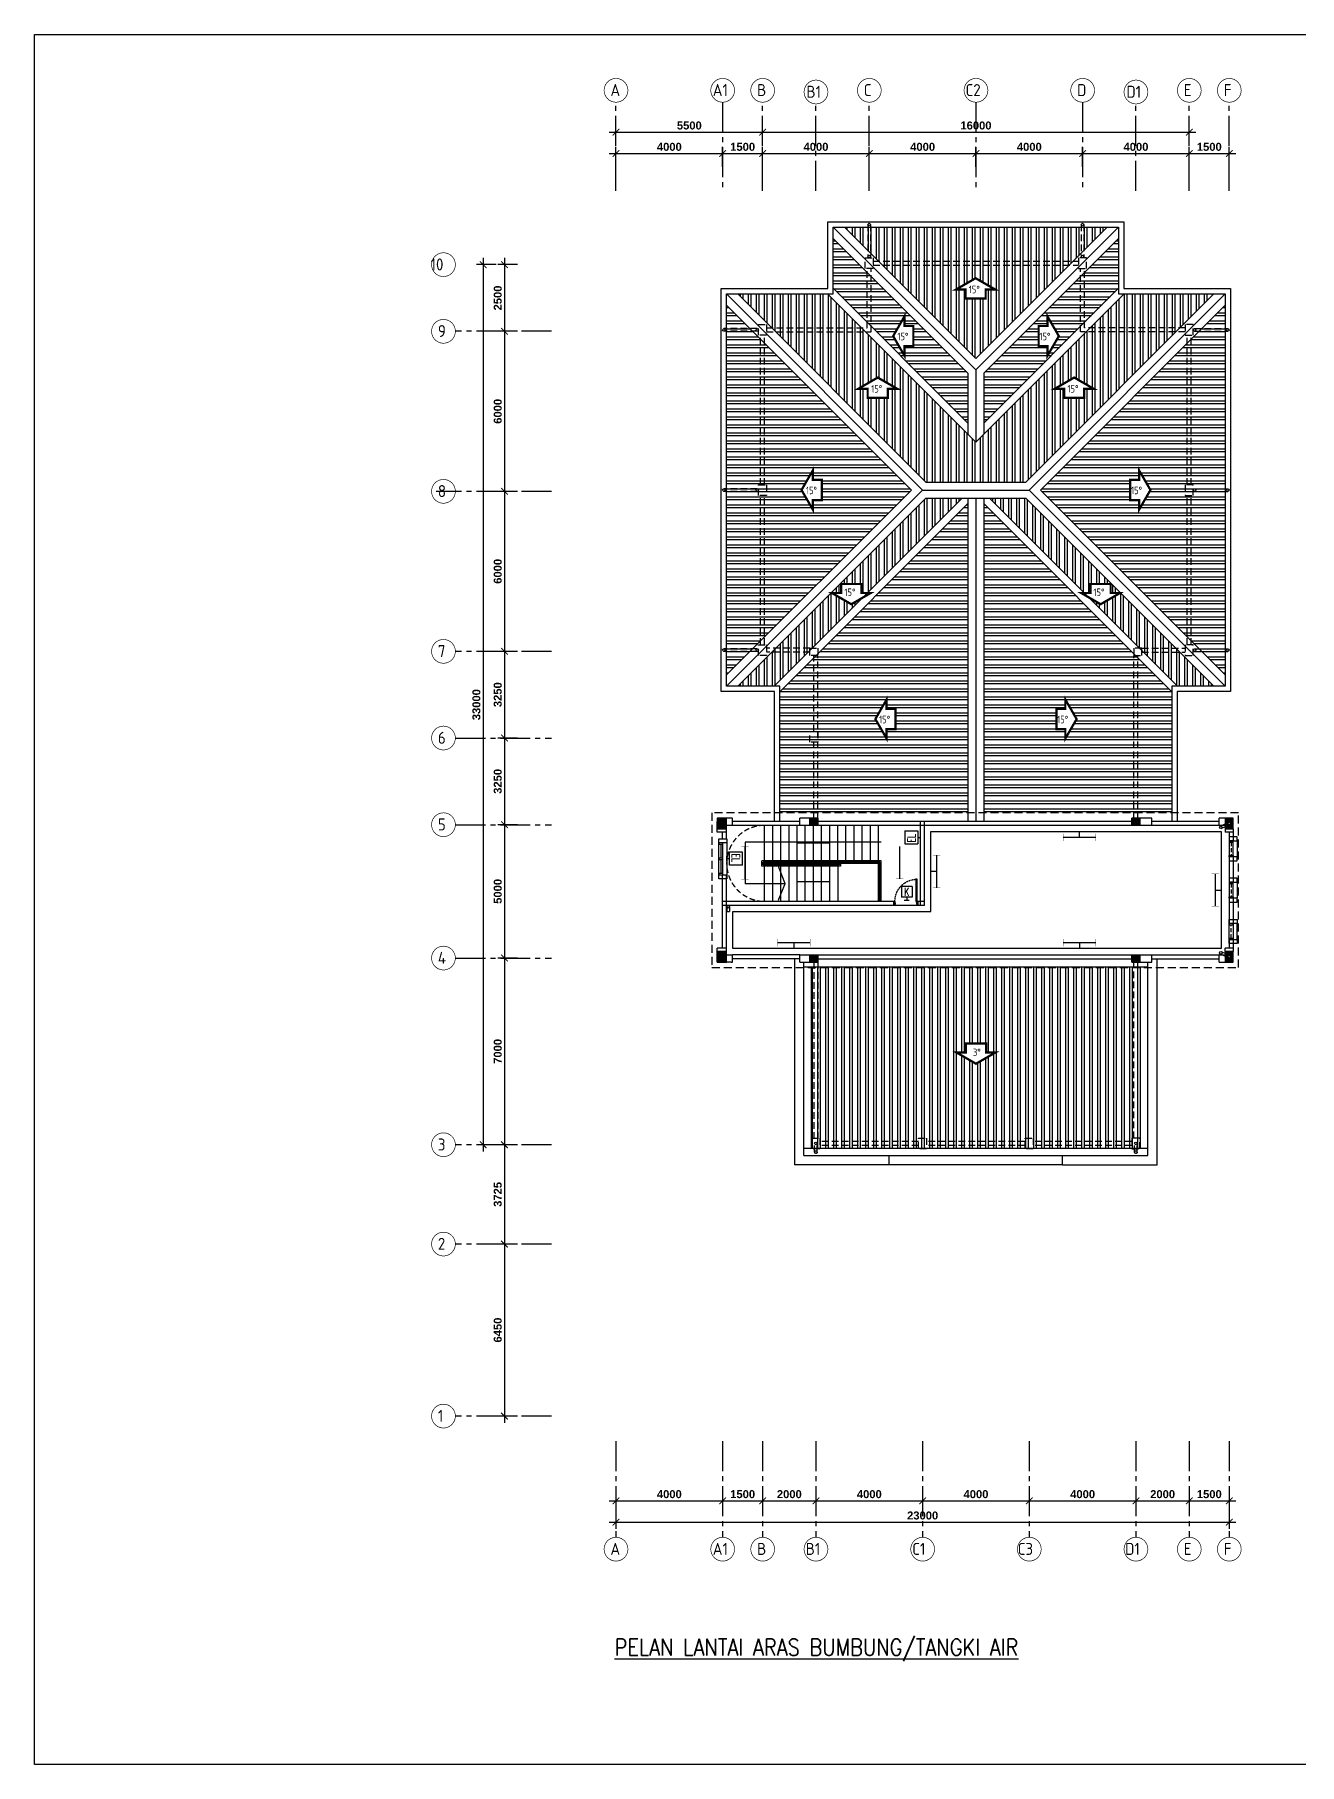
# Model space of a CAD drawing. Header units: inches. Extents: x 16928 to 514628, y -1471 to 241387.
# Drawn here: x 419761 to 467194, y 2364 to 67226 of the extents above; entities that cross this region are included whole.
import ezdxf

# ---------------------------------------------------------------- set-up
doc = ezdxf.new("R2010")
doc.units = ezdxf.units.IN
doc.header["$MEASUREMENT"] = 0
for name, pattern in [('CENTER2', [1.125, 0.75, -0.125, 0.125, -0.125]), ('DASHED', [0.75, 0.5, -0.25]), ('HIDDEN', [0.375, 0.25, -0.125])]:
    doc.linetypes.add(name, pattern=pattern)
for name, color, linetype in [('AC - TEXT', 223, 'Continuous'), ('DIM', 4, 'Continuous'), ('DOOR', 2, 'Continuous'), ('DOWNPIPE', 8, 'Continuous'), ('dxt_text', 4, 'Continuous'), ('ELECT', 6, 'Continuous'), ('FITTING', 8, 'Continuous'), ('GRID', 8, 'CENTER2'), ('GRID-TEXT', 8, 'Continuous'), ('LW', 2, 'Continuous'), ('ROOF', 2, 'Continuous'), ('stair', 8, 'Continuous'), ('t.block', 4, 'Continuous'), ('WALL', 1, 'Continuous'), ('WIN', 9, 'Continuous')]:
    doc.layers.add(name, color=color, linetype=linetype)
for name, color, linetype, lineweight in [('COLUMN', 8, 'Continuous', 30), ('HATCH', 8, 'Continuous', 25), ('t3', 8, 'Continuous', 25)]:
    doc.layers.add(name, color=color, linetype=linetype, lineweight=lineweight)
doc.styles.add('LAILA', font='romans.shx', dxfattribs={"width": 0.85})
doc.styles.add('ROMANS', font='ROMANS', dxfattribs={"width": 0.7})
doc.styles.add('STYLE1', font='ISOCP.SHX')
doc.styles.add('style2', font='sanssb__.ttf', dxfattribs={"height": 1200})
pattern_1 = [(0, (2774533.6, 941496.04), (1e-13, 300), []), (0, (2774633.6, 941396.04), (1e-13, 300), [])]
pattern_2 = [(90, (2774533.6, 941496.04), (-300, 6e-14), []), (90, (2774633.6, 941596.04), (-300, 6e-14), [])]

# ---------------------------------------------------------------- blocks, each defined once
blk = doc.blocks.new('_ARCHTICK')
at = {"color": 0, "linetype": 'ByBlock', "const_width": 0.15}
blk.add_lwpolyline([(-0.5, -0.5), (0.5, 0.5)], dxfattribs=at)
blk = doc.blocks.new('Dp900')
at = {"layer": 'DOOR', "color": 4}
for p, q in [((35, 150), (0, 150)), ((0, 0), (35, 0)), ((35, 150), (35, 100)), ((50, 100), (35, 100)), ((50, 50), (35, 50)), ((35, 50), (35, 0)), ((50, 100), (50, 50)), ((850, 100), (850, 50)), ((865, 100), (850, 100)), ((865, 50), (850, 50)), ((900, 150), (865, 150)), ((865, 150), (865, 100)), ((865, 50), (865, 0)), ((865, 0), (900, 0))]:
    blk.add_line(p, q, dxfattribs=at)
at = {"layer": 'DOOR', "color": 1}
for p, q in [((0, 150), (0, 0)), ((0, 150), (0, 0)), ((900, 150), (900, 0)), ((900, 150), (900, 0))]:
    blk.add_line(p, q, dxfattribs=at)
at = {"layer": 'DOOR'}
blk.add_lwpolyline([(35, 150), (35, 980), (85, 980), (85, 150)], close=True, dxfattribs=at)
at = {"layer": 'DOOR', "color": 9, "linetype": 'DASHED', "ltscale": 100}
blk.add_arc((35, 150), 830, 360, 86.54636, dxfattribs=at)
blk = doc.blocks.new('GF')
at = {"layer": 'WALL'}
for points in [[(-2478464, -901233), (-2478464, -901383), (-2478764, -901383), (-2478764, -901233)], [(-2478464, -902583), (-2478464, -902733), (-2478764, -902733), (-2478764, -902583)]]:
    blk.add_lwpolyline(points, close=True, dxfattribs=at)
at = {"layer": 'WIN'}
for p, q in [((-2478764, -902583), (-2478764, -901383)), ((-2478689, -901433), (-2478689, -901958)), ((-2478614, -902583), (-2478614, -901383)), ((-2478689, -902008), (-2478689, -902533))]:
    blk.add_line(p, q, dxfattribs=at)
at = {"layer": 'WIN', "color": 2}
blk.add_line((-2478464, -901383), (-2478464, -902583), dxfattribs=at)
at = {"layer": 'WIN'}
for points in [[(-2478764, -901383), (-2478764, -901433), (-2478614, -901433), (-2478614, -901383)], [(-2478764, -901958), (-2478764, -902008), (-2478614, -902008), (-2478614, -901958)], [(-2478764, -902533), (-2478764, -902583), (-2478614, -902583), (-2478614, -902533)]]:
    blk.add_lwpolyline(points, close=True, dxfattribs=at)
blk = doc.blocks.new('1 X 36 W WALL')
at = {"layer": 'FITTING', "color": 3}
for p, q in [((0, 0), (0, -220)), ((182, -220), (-182, -220))]:
    blk.add_line(p, q, dxfattribs=at)
for points, const_width in [([(-610, 0), (610, 0)], 54.6), ([(-610, -138), (-610, 138)], 10.9), ([(610, -138), (610, 138)], 10.9)]:
    blk.add_lwpolyline(points, dxfattribs=dict(at, const_width=const_width))
blk = doc.blocks.new('YBC 1X36')
at = {"layer": 'FITTING', "color": 3}
for points, const_width in [([(-610, 0), (610, 0)], 54.6), ([(-610, 138), (-610, -138)], 10.9), ([(610, 138), (610, -138)], 10.9)]:
    blk.add_lwpolyline(points, dxfattribs=dict(at, const_width=const_width))
blk = doc.blocks.new('1 X 8W EL')
at = {"layer": 'ELECT', "color": 6}
for p, q in [((-240, 240), (-240, -240)), ((240, 240), (-240, 240)), ((240, 240), (240, -240)), ((240, -240), (-240, -240))]:
    blk.add_line(p, q, dxfattribs=at)
at = {"layer": 'ELECT', "color": 6, "style": 'ROMANS', "width": 0.7}
blk.add_text('EL', height=300, dxfattribs=at).set_placement((-196, -156))
blk = doc.blocks.new('1 X8 W WALL EL')
at = {"layer": 'FITTING', "color": 6}
for p, q in [((-91, 0), (91, 0)), ((0, 110), (0, 0))]:
    blk.add_line(p, q, dxfattribs=at)
at = {"layer": 'dxt_text'}
blk.add_blockref('1 X 8W EL', (0, 350), dxfattribs=at)
blk = doc.blocks.new('1 X 8W KELUAR')
at = {"layer": 'ELECT', "color": 5}
for p, q in [((-160, 161), (-160, -240)), ((240, 161), (-160, 161)), ((240, 160), (240, -240)), ((240, -240), (-160, -240))]:
    blk.add_line(p, q, dxfattribs=at)
at = {"layer": 'ELECT', "color": 5, "style": 'ROMANS', "width": 0.7}
blk.add_text('K', height=300, dxfattribs=at).set_placement((-50, -185))

msp = doc.modelspace()

# ---------------------------------------------------------------- hatches: boundary and pattern name
at = {"layer": 'COLUMN'}
for points in [[(445715, 37450), (445715, 37850), (445365, 37850), (445365, 37450)], [(448840, 37850), (449140, 37850), (449140, 37575), (448840, 37575)], [(460915, 37850), (461215, 37850), (461215, 37575), (460915, 37575)], [(445715, 32450), (445715, 32850), (445365, 32850), (445365, 32450)], [(448840, 32725), (449140, 32725), (449140, 32450), (448840, 32450)], [(460915, 32725), (461215, 32725), (461215, 32450), (460915, 32450)]]:
    msp.add_hatch(color=256, dxfattribs=at).paths.add_polyline_path(points)
h = msp.add_hatch(color=256, dxfattribs=at)
h.paths.add_polyline_path([(464715, 37850), (464565, 37850), (464565, 37700, -0.414219), (464615, 37650, -0.414219), (464565, 37600), (464565, 37450), (464715, 37450)])
h.paths.add_polyline_path([(464565, 37850), (464415, 37850), (464415, 37650), (464515, 37650, -0.414208), (464565, 37700)])
h.paths.add_polyline_path([(464565, 37600, -0.414208), (464515, 37650), (464415, 37650), (464415, 37450), (464565, 37450)])
h = msp.add_hatch(color=256, dxfattribs=at)
h.paths.add_polyline_path([(464715, 32850), (464565, 32850), (464565, 32700, -0.414219), (464615, 32650, -0.414219), (464565, 32600), (464565, 32450), (464715, 32450)])
h.paths.add_polyline_path([(464565, 32850), (464415, 32850), (464415, 32650), (464515, 32650, -0.414208), (464565, 32700)])
h.paths.add_polyline_path([(464565, 32600, -0.414208), (464515, 32650), (464415, 32650), (464415, 32450), (464565, 32450)])
at = {"layer": 'ROOF'}
h = msp.add_hatch(dxfattribs=at)
h.set_pattern_fill('ANSI32', color=256, scale=800, angle=45, style=0)
h.set_pattern_definition(pattern_2)
h.paths.add_polyline_path([(450140, 60000), (459991, 60000), (455065, 55075)])
h.paths.add_polyline_path([(454673, 57670), (454320, 57670), (455051, 58092), (455782, 57670), (455429, 57670), (455429, 57334), (454673, 57334)], flags=16)
h = msp.add_hatch(dxfattribs=at)
h.set_pattern_fill('ANSI32', color=256, scale=800, angle=315, style=0)
h.set_pattern_definition([(180, (-1864403.1, 941496.04), (-1e-13, 300), []), (180, (-1864503.1, 941396.04), (-1e-13, 300), [])])
h.paths.add_polyline_path([(454765, 54526), (449715, 59576), (449715, 57712), (454765, 52662)])
h.paths.add_polyline_path([(452380, 56300), (452380, 56653), (451959, 55922), (452380, 55192), (452380, 55545), (452716, 55545), (452716, 56300)], flags=16)
h = msp.add_hatch(dxfattribs=at)
h.set_pattern_fill('ANSI32', color=256, scale=800, angle=315, style=0)
h.set_pattern_definition(pattern_1)
h.paths.add_polyline_path([(455365, 54526), (460415, 59576), (460415, 57712), (455365, 52662)])
h.paths.add_polyline_path([(457750, 56300), (457750, 56653), (458172, 55922), (457750, 55192), (457750, 55545), (457415, 55545), (457415, 56300)], flags=16)
h = msp.add_hatch(dxfattribs=at)
h.set_pattern_fill('ANSI32', color=256, scale=800, angle=45, style=0)
h.set_pattern_definition(pattern_2)
h.paths.add_polyline_path([(449503, 57500), (455065, 51938), (460627, 57500), (463991, 57500), (456941, 50450), (453190, 50450), (446140, 57500)])
h.paths.add_polyline_path([(458372, 53945), (458019, 53945), (458749, 54367), (459480, 53945), (459127, 53945), (459127, 53609), (458372, 53609)], flags=16)
h.paths.add_polyline_path([(451759, 53945), (452112, 53945), (451381, 54367), (450651, 53945), (451004, 53945), (451004, 53609), (451759, 53609)], flags=16)
h = msp.add_hatch(dxfattribs=at)
h.set_pattern_fill('ANSI32', color=256, scale=800, angle=315, style=0)
h.set_pattern_definition(pattern_1)
h.paths.add_polyline_path([(452641, 50150), (445715, 57076), (445715, 43225)])
h.paths.add_polyline_path([(448944, 50528), (448944, 50881), (448523, 50150), (448944, 49420), (448944, 49773), (449280, 49773), (449280, 50528)], flags=16)
h = msp.add_hatch(dxfattribs=at)
h.set_pattern_fill('ANSI32', color=256, scale=800, angle=315, style=0)
h.set_pattern_definition(pattern_1)
h.paths.add_polyline_path([(457490, 50150), (464415, 57076), (464415, 43225)])
h.paths.add_polyline_path([(461186, 50528), (461186, 50881), (461608, 50150), (461186, 49420), (461186, 49773), (460850, 49773), (460850, 50528)], flags=16)
h = msp.add_hatch(dxfattribs=at)
h.set_pattern_fill('ANSI32', color=256, scale=800, angle=45, style=0)
h.set_pattern_definition(pattern_2)
h.paths.add_polyline_path([(447503, 42800), (454553, 49850), (453190, 49850), (446140, 42800)])
h.paths.add_polyline_path([(450013, 46289), (449660, 46289), (450391, 45867), (451121, 46289), (450769, 46289), (450769, 46624), (450013, 46624)], flags=16)
h = msp.add_hatch(dxfattribs=at)
h.set_pattern_fill('ANSI32', color=256, scale=800, angle=315, style=0)
h.set_pattern_definition(pattern_1)
h.paths.add_polyline_path([(451713, 41939), (451713, 42292), (451292, 41561), (451713, 40831), (451713, 41183), (452049, 41183), (452049, 41939)], flags=16)
h.paths.add_polyline_path([(447715, 38050), (454765, 38050), (454765, 49638), (447715, 42588)])
h = msp.add_hatch(dxfattribs=at)
h.set_pattern_fill('ANSI32', color=256, scale=800, angle=315, style=0)
h.set_pattern_definition([(180, (-1864403.1, 941496.04), (-1e-13, 300), []), (180, (-1864503.1, 941396.04), (-1e-13, 300), [])])
h.paths.add_polyline_path([(458417, 41939), (458417, 42292), (458839, 41561), (458417, 40831), (458417, 41183), (458081, 41183), (458081, 41939)], flags=16)
h.paths.add_polyline_path([(455365, 38050), (462415, 38050), (462415, 42588), (455365, 49638)])
h = msp.add_hatch(dxfattribs=at)
h.set_pattern_fill('ANSI32', color=256, scale=800, angle=45, style=0)
h.set_pattern_definition([(90, (-1864403.1, 941496.04), (300, 6e-14), []), (90, (-1864503.1, 941596.04), (300, 6e-14), [])])
h.paths.add_polyline_path([(462627, 42800), (455577, 49850), (456941, 49850), (463991, 42800)])
h.paths.add_polyline_path([(460117, 46289), (460470, 46289), (459740, 45867), (459009, 46289), (459362, 46289), (459362, 46624), (460117, 46624)], flags=16)
h = msp.add_hatch(dxfattribs=at)
h.set_pattern_fill('ANSI32', color=256, scale=800, angle=45, style=0)
h.set_pattern_definition([(90, (2716838.03, 1046579.86), (-300, 6e-14), []), (90, (2716938.03, 1046679.86), (-300, 6e-14), [])])
h.paths.add_polyline_path([(448900, 32275), (461230, 32275), (461230, 25475), (448900, 25475)])
h.paths.add_polyline_path([(454688, 29058), (454335, 29058), (455065, 28636), (455796, 29058), (455443, 29058), (455443, 29394), (454688, 29394)], flags=16)

# ---------------------------------------------------------------- linework, layer by layer
at = {"layer": 'COLUMN', "linetype": 'HIDDEN', "ltscale": 1000}
for points in [[(450915, 58850), (451215, 58850), (451215, 58450), (450915, 58450)], [(459215, 58850), (458915, 58850), (458915, 58450), (459215, 58450)], [(446915, 56350), (447215, 56350), (447215, 55950), (446915, 55950)], [(463215, 56350), (462915, 56350), (462915, 55950), (463215, 55950)], [(446915, 50350), (447215, 50350), (447215, 49950), (446915, 49950)], [(463215, 50350), (462915, 50350), (462915, 49950), (463215, 49950)], [(446915, 44350), (447215, 44350), (447215, 43950), (446915, 43950)], [(448840, 44225), (449140, 44225), (449140, 43950), (448840, 43950)], [(461290, 44225), (460990, 44225), (460990, 43950), (461290, 43950)], [(463215, 44350), (462915, 44350), (462915, 43950), (463215, 43950)], [(448840, 41100), (449140, 41100), (449140, 40700), (448840, 40700)], [(448915, 25850), (449215, 25850), (449215, 25450), (448915, 25450)], [(452915, 25850), (453215, 25850), (453215, 25450), (452915, 25450)], [(456915, 25850), (457215, 25850), (457215, 25450), (456915, 25450)], [(461215, 25850), (460915, 25850), (460915, 25450), (461215, 25450)]]:
    msp.add_lwpolyline(points, close=True, dxfattribs=at)
at = {"layer": 'COLUMN'}
for points in [[(445715, 37450), (445715, 37850), (445365, 37850), (445365, 37450)], [(448840, 37850), (449140, 37850), (449140, 37575), (448840, 37575)], [(460915, 37850), (461215, 37850), (461215, 37575), (460915, 37575)], [(464715, 37850), (464415, 37850), (464415, 37450), (464715, 37450)], [(445715, 32450), (445715, 32850), (445365, 32850), (445365, 32450)], [(448840, 32725), (449140, 32725), (449140, 32450), (448840, 32450)], [(460915, 32725), (461215, 32725), (461215, 32450), (460915, 32450)], [(460915, 32725), (461215, 32725), (461215, 32450), (460915, 32450)], [(464715, 32850), (464415, 32850), (464415, 32450), (464715, 32450)]]:
    msp.add_lwpolyline(points, close=True, dxfattribs=at)
at = {"layer": 'DIM'}
for p, q in [((441315, 63566), (447315, 63566)), ((441565, 63071), (441565, 63816)), ((446815, 63566), (463315, 63566)), ((447065, 63071), (447065, 63816)), ((447065, 63071), (447065, 63816)), ((463065, 63071), (463065, 63816)), ((441565, 62271), (441565, 63016)), ((445565, 62271), (445565, 63016)), ((445565, 62271), (445565, 63016)), ((447065, 62271), (447065, 63016)), ((447065, 62271), (447065, 63016)), ((451065, 62271), (451065, 63016)), ((451065, 62271), (451065, 63016)), ((455065, 62271), (455065, 63016)), ((455065, 62271), (455065, 63016)), ((459065, 62271), (459065, 63016)), ((459065, 62271), (459065, 63016)), ((463065, 62271), (463065, 63016)), ((463065, 62271), (463065, 63016)), ((464565, 62271), (464565, 63016)), ((441315, 62766), (445815, 62766)), ((445315, 62766), (447315, 62766)), ((446815, 62766), (451315, 62766)), ((450815, 62766), (455315, 62766)), ((454815, 62766), (459315, 62766)), ((458815, 62766), (463315, 62766)), ((462815, 62766), (464815, 62766)), ((437075, 58600), (436331, 58600)), ((436581, 58850), (436581, 25350)), ((437875, 58600), (437131, 58600)), ((437381, 58850), (437381, 55850)), ((437875, 56100), (437131, 56100)), ((437875, 56100), (437131, 56100)), ((437381, 56350), (437381, 49850)), ((437875, 50100), (437131, 50100)), ((437875, 50100), (437131, 50100)), ((437381, 50350), (437381, 43850)), ((437381, 44350), (437381, 40600)), ((437875, 44100), (437131, 44100)), ((437875, 44100), (437131, 44100)), ((437381, 41100), (437381, 37350)), ((437875, 40850), (437131, 40850)), ((437875, 40850), (437131, 40850)), ((437381, 37850), (437381, 32350)), ((437875, 37600), (437131, 37600)), ((437875, 37600), (437131, 37600)), ((437875, 32600), (437131, 32600)), ((437875, 32600), (437131, 32600)), ((437381, 32850), (437381, 25350)), ((437075, 25600), (436331, 25600)), ((437875, 25600), (437131, 25600)), ((437875, 25600), (437131, 25600)), ((437381, 25850), (437381, 21625)), ((437381, 22125), (437381, 15175)), ((437875, 21875), (437131, 21875)), ((437875, 21875), (437131, 21875)), ((437875, 15425), (437131, 15425)), ((441565, 12740), (441565, 11995)), ((445565, 12740), (445565, 11995)), ((445565, 12740), (445565, 11995)), ((447065, 12740), (447065, 11995)), ((447065, 12740), (447065, 11995)), ((449065, 12740), (449065, 11995)), ((449065, 12740), (449065, 11995)), ((453065, 12740), (453065, 11995)), ((453065, 12740), (453065, 11995)), ((457065, 12740), (457065, 11995)), ((457065, 12740), (457065, 11995)), ((461065, 12740), (461065, 11995)), ((461065, 12740), (461065, 11995)), ((463065, 12740), (463065, 11995)), ((463065, 12740), (463065, 11995)), ((464565, 12740), (464565, 11995)), ((441315, 12245), (445815, 12245)), ((441565, 11940), (441565, 11195)), ((445315, 12245), (447315, 12245)), ((446815, 12245), (449315, 12245)), ((448815, 12245), (453315, 12245)), ((452815, 12245), (457315, 12245)), ((456815, 12245), (461315, 12245)), ((460815, 12245), (463315, 12245)), ((462815, 12245), (464815, 12245)), ((464565, 11940), (464565, 11195)), ((441315, 11445), (464815, 11445))]:
    msp.add_line(p, q, dxfattribs=at)
at = {"layer": 'DOWNPIPE', "linetype": 'HIDDEN', "ltscale": 1000}
for p, q in [((451015, 60100), (451015, 58900)), ((451115, 60100), (451115, 58900)), ((459015, 60100), (459015, 58900)), ((459115, 60100), (459115, 58900)), ((446865, 56200), (445615, 56200)), ((446865, 56100), (445615, 56100)), ((463265, 56200), (464515, 56200)), ((463265, 56100), (464515, 56100)), ((446865, 50200), (445615, 50200)), ((446865, 50100), (445615, 50100)), ((463265, 50200), (464515, 50200)), ((463265, 50100), (464515, 50100)), ((446865, 44200), (445615, 44200)), ((463265, 44200), (464515, 44200)), ((446865, 44100), (445615, 44100)), ((463265, 44100), (464515, 44100)), ((449015, 25323), (449015, 25650)), ((449115, 25323), (449115, 25650)), ((461015, 25323), (461015, 25650)), ((461115, 25323), (461115, 25650))]:
    msp.add_line(p, q, dxfattribs=at)
at = {"layer": 'DOWNPIPE'}
for p, q in [((464223, 37548), (464544, 37696)), ((464265, 37457), (464586, 37605)), ((445722, 34525), (445722, 34347)), ((445822, 34525), (445822, 34347)), ((445722, 34347), (445822, 34347)), ((464223, 32752), (464544, 32605)), ((464265, 32843), (464586, 32696))]:
    msp.add_line(p, q, dxfattribs=at)
msp.add_lwpolyline([(447515, 37725), (447515, 42600), (445515, 42600), (445515, 57700), (449515, 57700), (449515, 60200), (460615, 60200), (460615, 57700), (464615, 57700), (464615, 42600), (462615, 42600), (462615, 37725)], dxfattribs=at)
for centre in [(451065, 60100), (459065, 60100), (451065, 58900), (459065, 58900), (445615, 56150), (446865, 56150), (463265, 56150), (464515, 56150), (445615, 50150), (446865, 50150), (463265, 50150), (464515, 50150), (445615, 44150), (446865, 44150), (463265, 44150), (464515, 44150), (464565, 37650), (464565, 37650), (464244, 37503), (445772, 34525), (464244, 32798), (464565, 32650), (464565, 32650), (449065, 25650), (461065, 25650)]:
    msp.add_circle(centre, 50, dxfattribs=at)
at = {"layer": 'DOWNPIPE', "linetype": 'HIDDEN', "ltscale": 1000}
for centre in [(449065, 25323), (461065, 25323)]:
    msp.add_circle(centre, 50, dxfattribs=at)
at = {"layer": 'FITTING', "color": 5}
for p, q in [((452375, 34770), (452557, 34770)), ((452466, 34880), (452466, 34770))]:
    msp.add_line(p, q, dxfattribs=at)
at = {"layer": 'GRID', "ltscale": 1500}
for p, q in [((441565, 61370), (441565, 64691)), ((445565, 64691), (445565, 61370)), ((447065, 61370), (447065, 64691)), ((449065, 61370), (449065, 64628)), ((451065, 61370), (451065, 64691)), ((455065, 64691), (455065, 61370)), ((459065, 64691), (459065, 61370)), ((461065, 61370), (461065, 64628)), ((463065, 61370), (463065, 64691)), ((464565, 61370), (464565, 64691)), ((439150, 56100), (435540, 56100)), ((439150, 50100), (434826, 50100)), ((439150, 44100), (435540, 44100)), ((435540, 40850), (439150, 40850)), ((435540, 37600), (439150, 37600)), ((435540, 32600), (439150, 32600)), ((439150, 25600), (435540, 25600)), ((439150, 21875), (435540, 21875)), ((439150, 15425), (435540, 15425)), ((441565, 14489), (441565, 10880)), ((445565, 14489), (445565, 10880)), ((447065, 14489), (447065, 10880)), ((449065, 14489), (449065, 10880)), ((453065, 14489), (453065, 10880)), ((457065, 14489), (457065, 10880)), ((461065, 14489), (461065, 10880)), ((463065, 14489), (463065, 10880)), ((464565, 14489), (464565, 10880))]:
    msp.add_line(p, q, dxfattribs=at)
at = {"layer": 'GRID-TEXT', "const_width": 24.7}
for points in [[(442011, 65136, 1), (441120, 65136, 0.414214), (441565, 64691, 0.414214), (442011, 65136, 1)], [(446011, 65136, 1), (445120, 65136, 0.414214), (445565, 64691, 0.414214), (446011, 65136, 1)], [(447511, 65136, 1), (446620, 65136, 0.414214), (447065, 64691, 0.414214), (447511, 65136, 1)], [(449511, 65074, 1), (448620, 65074, 0.414214), (449065, 64628, 0.414214), (449511, 65074, 1)], [(451511, 65136, 1), (450620, 65136, 0.414214), (451065, 64691, 0.414214), (451511, 65136, 1)], [(455511, 65136, 1), (454620, 65136, 0.414214), (455065, 64691, 0.414214), (455511, 65136, 1)], [(459511, 65136, 1), (458620, 65136, 0.414214), (459065, 64691, 0.414214), (459511, 65136, 1)], [(461511, 65074, 1), (460620, 65074, 0.414214), (461065, 64628, 0.414214), (461511, 65074, 1)], [(463511, 65136, 1), (462620, 65136, 0.414214), (463065, 64691, 0.414214), (463511, 65136, 1)], [(465011, 65136, 1), (464120, 65136, 0.414214), (464565, 64691, 0.414214), (465011, 65136, 1)], [(435540, 58600, 1), (434649, 58600, 0.414214), (435095, 58154, 0.414214), (435540, 58600, 1)], [(435540, 56100, 1), (434649, 56100, 0.414214), (435095, 55654, 0.414214), (435540, 56100, 1)], [(435540, 50100, 1), (434649, 50100, 0.414214), (435095, 49654, 0.414214), (435540, 50100, 1)], [(435540, 44100, 1), (434649, 44100, 0.414214), (435095, 43654, 0.414214), (435540, 44100, 1)], [(435540, 40850, 1), (434649, 40850, 0.414214), (435095, 40404, 0.414214), (435540, 40850, 1)], [(435540, 37600, 1), (434649, 37600, 0.414214), (435095, 37154, 0.414214), (435540, 37600, 1)], [(435540, 32600, 1), (434649, 32600, 0.414214), (435095, 32154, 0.414214), (435540, 32600, 1)], [(435540, 25600, 1), (434649, 25600, 0.414214), (435095, 25154, 0.414214), (435540, 25600, 1)], [(435540, 21875, 1), (434649, 21875, 0.414214), (435095, 21429, 0.414214), (435540, 21875, 1)], [(435540, 15425, 1), (434649, 15425, 0.414214), (435095, 14979, 0.414214), (435540, 15425, 1)], [(442011, 10434, 1), (441120, 10434, 0.414214), (441565, 9989, 0.414214), (442011, 10434, 1)], [(446011, 10434, 1), (445120, 10434, 0.414214), (445565, 9989, 0.414214), (446011, 10434, 1)], [(447511, 10434, 1), (446620, 10434, 0.414214), (447065, 9989, 0.414214), (447511, 10434, 1)], [(449511, 10434, 1), (448620, 10434, 0.414214), (449065, 9989, 0.414214), (449511, 10434, 1)], [(453511, 10434, 1), (452620, 10434, 0.414214), (453065, 9989, 0.414214), (453511, 10434, 1)], [(457511, 10434, 1), (456620, 10434, 0.414214), (457065, 9989, 0.414214), (457511, 10434, 1)], [(461511, 10434, 1), (460620, 10434, 0.414214), (461065, 9989, 0.414214), (461511, 10434, 1)], [(463511, 10434, 1), (462620, 10434, 0.414214), (463065, 9989, 0.414214), (463511, 10434, 1)], [(465011, 10434, 1), (464120, 10434, 0.414214), (464565, 9989, 0.414214), (465011, 10434, 1)]]:
    msp.add_lwpolyline(points, format="xyb", dxfattribs=at)
at = {"layer": 'HATCH', "const_width": 84.4}
for points in [[(454673, 57670), (454320, 57670), (455051, 58092), (455782, 57670), (455429, 57670), (455429, 57334), (454673, 57334)], [(452380, 56300), (452380, 56653), (451959, 55922), (452380, 55192), (452380, 55545), (452716, 55545), (452716, 56300)], [(457750, 56300), (457750, 56653), (458172, 55922), (457750, 55192), (457750, 55545), (457415, 55545), (457415, 56300)], [(451759, 53945), (452112, 53945), (451381, 54367), (450651, 53945), (451004, 53945), (451004, 53609), (451759, 53609)], [(458372, 53945), (458019, 53945), (458749, 54367), (459480, 53945), (459127, 53945), (459127, 53609), (458372, 53609)], [(448944, 50528), (448944, 50881), (448523, 50150), (448944, 49420), (448944, 49773), (449280, 49773), (449280, 50528)], [(461186, 50528), (461186, 50881), (461608, 50150), (461186, 49420), (461186, 49773), (460850, 49773), (460850, 50528)], [(450013, 46289), (449660, 46289), (450391, 45867), (451121, 46289), (450769, 46289), (450769, 46624), (450013, 46624)], [(460117, 46289), (460470, 46289), (459740, 45867), (459009, 46289), (459362, 46289), (459362, 46624), (460117, 46624)], [(451713, 41939), (451713, 42292), (451292, 41561), (451713, 40831), (451713, 41183), (452049, 41183), (452049, 41939)], [(458417, 41939), (458417, 42292), (458839, 41561), (458417, 40831), (458417, 41183), (458081, 41183), (458081, 41939)], [(454688, 29058), (454335, 29058), (455065, 28636), (455796, 29058), (455443, 29058), (455443, 29394), (454688, 29394)]]:
    msp.add_lwpolyline(points, close=True, dxfattribs=at)
at = {"layer": 'LW', "linetype": 'HIDDEN', "ltscale": 1000}
for p, q in [((450990, 56225), (450990, 58450)), ((451140, 56075), (451140, 58450)), ((451215, 58725), (458915, 58725)), ((451215, 58575), (458915, 58575)), ((458990, 56075), (458990, 58450)), ((459140, 56225), (459140, 58450)), ((446990, 50350), (446990, 55950)), ((447140, 50350), (447140, 55950)), ((447215, 56225), (450990, 56225)), ((447215, 56075), (451140, 56075)), ((462915, 56075), (458990, 56075)), ((462915, 56225), (459140, 56225)), ((462990, 50350), (462990, 55950)), ((463140, 50350), (463140, 55950)), ((446990, 44350), (446990, 49950)), ((447140, 44350), (447140, 49950)), ((462990, 44350), (462990, 49950)), ((463140, 44350), (463140, 49950)), ((448840, 44225), (447215, 44225)), ((461290, 44225), (462915, 44225)), ((448840, 44075), (447215, 44075)), ((448990, 41100), (448990, 43950)), ((449140, 37850), (449140, 43950)), ((460990, 37850), (460990, 43950)), ((461140, 37850), (461140, 43950)), ((461290, 44075), (462915, 44075)), ((448990, 37850), (448990, 40700)), ((448990, 32450), (448990, 25850)), ((449140, 32450), (449140, 25850)), ((460990, 25850), (460990, 32450)), ((461140, 25850), (461140, 32450)), ((452915, 25725), (449215, 25725)), ((452915, 25575), (449215, 25575)), ((456915, 25725), (453215, 25725)), ((456915, 25575), (453215, 25575)), ((460915, 25725), (457215, 25725)), ((460915, 25575), (457215, 25575))]:
    msp.add_line(p, q, dxfattribs=at)
at = {"layer": 'LW'}
for p, q in [((453370, 34345), (453370, 37345)), ((453370, 37345), (464260, 37345)), ((464260, 37345), (464260, 32955)), ((464865, 37000), (464865, 36400)), ((464865, 35450), (464865, 34850)), ((445945, 34345), (453370, 34345)), ((445945, 32955), (445945, 34345)), ((464865, 33300), (464865, 33900)), ((464260, 32955), (445945, 32955)), ((448265, 32575), (448265, 24850)), ((448615, 25200), (448615, 32450)), ((461515, 25200), (461515, 32450)), ((461865, 24850), (461865, 32575)), ((451815, 24850), (448265, 24850)), ((448615, 25200), (451815, 25200)), ((451815, 24850), (451815, 25200)), ((458315, 24850), (451815, 24850)), ((458315, 24850), (458315, 25200)), ((458315, 25200), (461515, 25200)), ((458315, 24850), (461865, 24850))]:
    msp.add_line(p, q, dxfattribs=at)
at = {"layer": 'LW', "linetype": 'HIDDEN', "ltscale": 1200}
msp.add_lwpolyline([(464915, 38050), (445165, 38050), (445165, 32250), (464915, 32250)], close=True, dxfattribs=at)
at = {"layer": 'LW'}
msp.add_lwpolyline([(451815, 25200), (452150, 25200), (458315, 25200), (458315, 25200)], dxfattribs=at)
at = {"layer": 'ROOF'}
for p, q in [((449715, 60000), (460415, 60000)), ((449715, 57500), (449715, 60000)), ((455065, 54650), (449715, 60000)), ((455065, 55075), (450140, 60000)), ((455065, 54650), (460415, 60000)), ((455065, 55075), (459991, 60000)), ((460415, 60000), (460415, 57500)), ((454765, 54526), (449715, 59576)), ((455365, 54526), (460415, 59576)), ((445715, 42800), (445715, 57500)), ((445715, 57500), (449715, 57500)), ((453065, 50150), (445715, 57500)), ((453190, 50450), (446140, 57500)), ((455065, 51938), (449503, 57500)), ((454765, 52662), (449715, 57712)), ((455065, 51938), (460627, 57500)), ((455365, 52662), (460415, 57712)), ((456941, 50450), (463991, 57500)), ((457065, 50150), (464415, 57500)), ((460415, 57500), (464415, 57500)), ((464415, 57500), (464415, 42800)), ((452641, 50150), (445715, 57076)), ((457490, 50150), (464415, 57076)), ((454765, 54526), (454765, 52238)), ((455065, 54650), (455065, 51938)), ((455365, 54526), (455365, 52238)), ((452641, 50150), (445715, 43225)), ((453065, 50150), (445715, 42800)), ((453065, 50150), (457065, 50150)), ((453190, 50450), (456941, 50450)), ((457065, 50150), (464415, 42800)), ((457490, 50150), (464415, 43225)), ((453190, 49850), (446140, 42800)), ((454553, 49850), (447503, 42800)), ((454765, 49638), (447715, 42588)), ((453190, 49850), (456941, 49850)), ((454765, 49850), (454765, 37725)), ((455065, 49850), (455065, 37725)), ((455365, 49850), (455365, 37725)), ((455365, 49638), (462415, 42588)), ((455577, 49850), (462627, 42800)), ((456941, 49850), (463991, 42800)), ((447715, 42800), (445715, 42800)), ((447715, 37725), (447715, 42800)), ((464415, 42800), (462415, 42800)), ((462415, 42800), (462415, 37725)), ((448615, 32275), (461515, 32275)), ((448900, 25475), (448900, 32275)), ((461230, 25475), (461230, 32275)), ((448615, 25475), (461515, 25475))]:
    msp.add_line(p, q, dxfattribs=at)
at = {"layer": 'stair'}
for p, q in [((447140, 36250), (447140, 37575)), ((447445, 36250), (447445, 37575)), ((447750, 36250), (447750, 37575)), ((448055, 36250), (448055, 37575)), ((448360, 36250), (448360, 37575)), ((448665, 36250), (448665, 37575)), ((448970, 36250), (448970, 37575)), ((449275, 36250), (449275, 37575)), ((449580, 36250), (449580, 37575)), ((449885, 36250), (449885, 37575)), ((450190, 36250), (450190, 37575)), ((450495, 36250), (450495, 37575)), ((450800, 36250), (450800, 37575)), ((451105, 36250), (451105, 37575)), ((451410, 36250), (451410, 37575)), ((446403, 36950), (446403, 35388)), ((451504, 36950), (446403, 36950)), ((451510, 36250), (447040, 36250)), ((447040, 36050), (447040, 36250)), ((449985, 36050), (447040, 36050)), ((451460, 36200), (447090, 36200)), ((447090, 36100), (447090, 36200)), ((449935, 36100), (447090, 36100)), ((447140, 36100), (447140, 36200)), ((451410, 36150), (447140, 36150)), ((447140, 34725), (447140, 36050)), ((447445, 36100), (447445, 36200)), ((447445, 34725), (447445, 36050)), ((447750, 36100), (447750, 36200)), ((447750, 34725), (447750, 36050)), ((448055, 36100), (448055, 36200)), ((448055, 34725), (448055, 36050)), ((448360, 36100), (448360, 36200)), ((448360, 34725), (448360, 36050)), ((448665, 36150), (448665, 36200)), ((448665, 36100), (448665, 36150)), ((448665, 34725), (448665, 36050)), ((448970, 36150), (448970, 36200)), ((448970, 36100), (448970, 36150)), ((448970, 34725), (448970, 36050)), ((449275, 36150), (449275, 36200)), ((449275, 36100), (449275, 36150)), ((449275, 34725), (449275, 36050)), ((449580, 36150), (449580, 36200)), ((449580, 36100), (449580, 36150)), ((449580, 34725), (449580, 36050)), ((449885, 36150), (449885, 36200)), ((449885, 36150), (449885, 34725)), ((449885, 36150), (449885, 36100)), ((449935, 36150), (449935, 36100)), ((449985, 36150), (449985, 36050)), ((450190, 36150), (450190, 36200)), ((450495, 36150), (450495, 36200)), ((450800, 36150), (450800, 36200)), ((451105, 36150), (451105, 36200)), ((451410, 34725), (451410, 36200)), ((451460, 34725), (451460, 36200)), ((451510, 34725), (451510, 36250)), ((447905, 35388), (446403, 35388)), ((452890, 34575), (451990, 34575))]:
    msp.add_line(p, q, dxfattribs=at)
at = {"layer": 'stair', "const_width": 50}
for points in [[(451510, 36950), (451231, 36950)], [(447650, 34763), (447905, 35388), (447650, 36050)]]:
    msp.add_lwpolyline(points, dxfattribs=at)
at = {"layer": 'stair', "linetype": 'HIDDEN', "ltscale": 800}
msp.add_arc((447140, 36150), 1425, 90, 270, dxfattribs=at)
at = {"layer": 't.block', "color": 7, "ltscale": 0.5}
msp.add_lwpolyline([(514616, 2364), (419761, 2364), (419761, 67226), (514616, 67226)], close=True, dxfattribs=at)
at = {"layer": 'WALL'}
for p, q in [((445365, 37325), (445365, 37725)), ((445940, 37850), (445490, 37850)), ((445940, 37575), (445940, 37850)), ((448465, 37725), (445940, 37725)), ((449140, 37850), (448465, 37850)), ((448465, 37575), (448465, 37850)), ((448990, 37725), (448990, 37575)), ((449140, 37725), (449140, 37575)), ((460915, 37725), (449140, 37725)), ((452990, 34575), (452990, 37725)), ((453140, 34575), (453140, 37725)), ((461665, 37850), (460915, 37850)), ((460990, 37725), (460990, 37575)), ((461065, 37725), (461065, 37575)), ((461140, 37725), (461140, 37575)), ((461215, 37725), (461215, 37575)), ((461665, 37575), (461665, 37850)), ((464190, 37725), (461665, 37725)), ((464640, 37850), (464190, 37850)), ((464190, 37575), (464190, 37850)), ((445715, 37325), (445365, 37325)), ((445565, 37075), (445565, 37325)), ((449140, 37575), (445715, 37575)), ((445715, 37075), (445715, 37450)), ((464490, 37575), (449140, 37575)), ((464415, 37450), (464415, 37325)), ((464715, 37325), (464415, 37325)), ((464565, 37325), (464565, 37000)), ((464715, 37450), (464715, 37000)), ((464565, 36400), (464565, 35450)), ((464715, 36400), (464715, 35450)), ((445565, 32975), (445565, 35725)), ((445715, 32725), (445715, 35725)), ((451990, 34725), (445565, 34725)), ((451990, 34575), (445565, 34575)), ((451990, 34575), (451990, 34725)), ((453140, 34725), (452890, 34725)), ((452890, 34575), (452890, 34725)), ((453140, 34575), (452890, 34575)), ((464565, 34850), (464565, 33900)), ((464715, 34850), (464715, 33900)), ((464565, 33300), (464565, 32975)), ((464715, 33300), (464715, 32850)), ((445365, 32450), (445365, 32975)), ((445715, 32975), (445365, 32975)), ((445890, 32450), (445490, 32450)), ((445640, 32725), (445940, 32725)), ((445890, 32450), (445940, 32450)), ((445940, 32450), (445940, 32725)), ((448465, 32725), (445940, 32725)), ((448465, 32575), (445940, 32575)), ((448465, 32450), (448465, 32725)), ((448465, 32450), (448465, 32725)), ((448465, 32725), (448840, 32725)), ((448465, 32450), (449140, 32450)), ((449140, 32725), (464490, 32725)), ((449140, 32600), (449140, 32450)), ((449140, 32575), (460915, 32575)), ((460915, 32450), (461665, 32450)), ((461215, 32600), (461215, 32450)), ((461665, 32450), (461665, 32725)), ((461665, 32450), (461665, 32725)), ((461665, 32575), (464190, 32575)), ((464190, 32450), (464190, 32725)), ((464190, 32450), (464715, 32450)), ((464715, 32975), (464415, 32975)), ((464415, 32850), (464415, 32975))]:
    msp.add_line(p, q, dxfattribs=at)
for points in [[(464565, 37150), (464565, 37000), (464865, 37000), (464865, 37150)], [(464565, 36400), (464565, 36250), (464865, 36250), (464865, 36400)], [(464565, 35600), (464565, 35450), (464865, 35450), (464865, 35600)], [(464565, 34850), (464565, 34700), (464865, 34700), (464865, 34850)], [(464565, 33900), (464565, 34050), (464865, 34050), (464865, 33900)], [(464565, 33150), (464565, 33300), (464865, 33300), (464865, 33150)]]:
    msp.add_lwpolyline(points, close=True, dxfattribs=at)
at = {"layer": 'WIN'}
for p, q in [((449140, 37575), (449140, 37850)), ((461215, 37575), (461215, 37850)), ((464565, 36950), (464715, 36950)), ((464565, 35400), (464715, 35400)), ((464565, 33350), (464715, 33350)), ((449140, 32450), (449140, 32725)), ((461215, 32450), (461215, 32725))]:
    msp.add_line(p, q, dxfattribs=at)
at = {"layer": 'WIN', "linetype": 'HIDDEN', "ltscale": 600}
for p, q in [((464640, 36950), (464640, 36450)), ((464640, 35400), (464640, 34900)), ((464640, 33350), (464640, 33850))]:
    msp.add_line(p, q, dxfattribs=at)
at = {"layer": 'WIN'}
for points in [[(464715, 36400), (464715, 37000), (464565, 37000), (464565, 36400)], [(464715, 34850), (464715, 35450), (464565, 35450), (464565, 34850)], [(464715, 33900), (464715, 33300), (464565, 33300), (464565, 33900)]]:
    msp.add_lwpolyline(points, dxfattribs=at)
for points in [[(464715, 36450), (464715, 36400), (464565, 36400), (464565, 36450)], [(464715, 34900), (464715, 34850), (464565, 34850), (464565, 34900)], [(464715, 33850), (464715, 33900), (464565, 33900), (464565, 33850)]]:
    msp.add_lwpolyline(points, close=True, dxfattribs=at)

# ---------------------------------------------------------------- block references
at = {"layer": 'DIM', "xscale": 250, "yscale": 250, "zscale": 250}
for p, rotation in [((441565, 63566), 180), ((447065, 63566), 180), ((441565, 62766), 180), ((445565, 62766), 180), ((447065, 62766), 180), ((451065, 62766), 180), ((455065, 62766), 180), ((459065, 62766), 180), ((463065, 62766), 180), ((436581, 58600), 90), ((437381, 58600), 90), ((437381, 56100), 90), ((437381, 56100), 270), ((437381, 50100), 270), ((437381, 50100), 90), ((437381, 44100), 90), ((437381, 44100), 270), ((437381, 40850), 90), ((437381, 40850), 270), ((437381, 37600), 90), ((437381, 37600), 270), ((437381, 32600), 90), ((437381, 32600), 270), ((436581, 25600), 270), ((437381, 25600), 270), ((437381, 25600), 90), ((437381, 21875), 90), ((437381, 21875), 270), ((437381, 15425), 270), ((441565, 12245), 180), ((445565, 12245), 180), ((447065, 12245), 180), ((449065, 12245), 180), ((453065, 12245), 180), ((457065, 12245), 180), ((461065, 12245), 180), ((463065, 12245), 180), ((441565, 11445), 180)]:
    msp.add_blockref('_ARCHTICK', p, dxfattribs=dict(at, rotation=rotation))
for p in [(447065, 63566), (463065, 63566), (445565, 62766), (447065, 62766), (451065, 62766), (455065, 62766), (459065, 62766), (463065, 62766), (464565, 62766), (445565, 12245), (447065, 12245), (449065, 12245), (453065, 12245), (457065, 12245), (461065, 12245), (463065, 12245), (464565, 12245), (464565, 11445)]:
    msp.add_blockref('_ARCHTICK', p, dxfattribs=at)
at = {"layer": 'DOOR', "xscale": -1}
msp.add_blockref('Dp900', (452890, 34575), dxfattribs=at)
at = {"layer": 'dxt_text'}
for name, p in [('YBC 1X36', (448970, 36913)), ('YBC 1X36', (448970, 35463)), ('1 X 36 W WALL', (448235, 33175)), ('1 X 36 W WALL', (458948, 33175))]:
    msp.add_blockref(name, p, dxfattribs=at)
at = {"layer": 'dxt_text', "color": 6, "rotation": 90}
msp.add_blockref('1 X8 W WALL EL', (452990, 37124), dxfattribs=at)
at = {"layer": 'dxt_text'}
for name, p, rotation in [('1 X 36 W WALL', (458948, 37126), 180), ('1 X8 W WALL EL', (445715, 36325), 270), ('YBC 1X36', (446403, 36169), 270), ('YBC 1X36', (452203, 36179), 270), ('1 X 36 W WALL', (453590, 35845), 270), ('1 X 36 W WALL', (464041, 35150), 89.99999999999999)]:
    msp.add_blockref(name, p, dxfattribs=dict(at, rotation=rotation))
at = {"layer": 'dxt_text', "color": 5}
msp.add_blockref('1 X 8W KELUAR', (452426, 35120), dxfattribs=at)
at = {"layer": 'WIN'}
msp.add_blockref('GF', (2924180, 938309), dxfattribs=at)

# ---------------------------------------------------------------- texts
at = {"layer": 'AC - TEXT', "color": 3, "style": 'LAILA', "width": 0.85}
msp.add_text('%%uPELAN LANTAI ARAS BUMBUNG/TANGKI AIR', height=625, dxfattribs=at).set_placement((441514, 6443))
at = {"layer": 'DIM', "char_height": 300, "attachment_point": 5, "style": 'style2'}
for s, insert in [('\\A1;5500', (444315, 63816)), ('\\A1;16000', (455065, 63816)), ('\\A1;4000', (443565, 63016)), ('\\A1;1500', (446315, 63016)), ('\\A1;4000', (449065, 63016)), ('\\A1;4000', (453065, 63016)), ('\\A1;4000', (457065, 63016)), ('\\A1;4000', (461065, 63016)), ('\\A1;1500', (463815, 63016)), ('\\A1;4000', (443565, 12495)), ('\\A1;1500', (446315, 12495)), ('\\A1;2000', (448065, 12495)), ('\\A1;4000', (451065, 12495)), ('\\A1;4000', (455065, 12495)), ('\\A1;4000', (459065, 12495)), ('\\A1;2000', (462065, 12495)), ('\\A1;1500', (463815, 12495)), ('\\A1;23000', (453065, 11695))]:
    msp.add_mtext(s, dxfattribs=dict(at, insert=insert))
at = {"layer": 'DIM', "char_height": 300, "attachment_point": 5, "rotation": 90, "style": 'style2'}
for s, insert in [('\\A1;2500', (437131, 57350)), ('\\A1;6000', (437131, 53100)), ('\\A1;6000', (437131, 47100)), ('\\A1;3250', (437131, 42475)), ('\\A1;33000', (436331, 42100)), ('\\A1;3250', (437131, 39225)), ('\\A1;5000', (437131, 35100)), ('\\A1;7000', (437131, 29100)), ('\\A1;3725', (437131, 23737)), ('\\A1;6450', (437131, 18650))]:
    msp.add_mtext(s, dxfattribs=dict(at, insert=insert))
at = {"layer": 'GRID-TEXT', "style": 'STYLE1'}
for s, p in [('A', (441357, 64921)), ('A1', (445194, 64921)), ('B', (446857, 64921)), ('B1', (448706, 64858)), ('C', (450857, 64921)), ('C2', (454675, 64921)), ('D', (458857, 64921)), ('D1', (460706, 64858)), ('E', (462857, 64921)), ('F', (464357, 64921)), ('10', (434613, 58384)), ('9', (434886, 55884)), ('8', (434886, 49884)), ('7', (434886, 43884)), ('6', (434886, 40634)), ('5', (434886, 37384)), ('4', (434886, 32384)), ('3', (434886, 25384)), ('2', (434886, 21659)), ('1', (434886, 15209)), ('A', (441357, 10219)), ('A1', (445194, 10219)), ('B', (446857, 10219)), ('B1', (448679, 10219)), ('C1', (452675, 10219)), ('C3', (456631, 10219)), ('D1', (460658, 10219)), ('E', (462857, 10219)), ('F', (464357, 10219))]:
    msp.add_text(s, height=450, dxfattribs=at).set_placement(p)
at = {"layer": 't3', "style": 'STYLE1', "width": 0.8}
for s, p in [('15%%D', (454798, 57528)), ('15%%D', (452119, 55765)), ('15%%D', (457445, 55765)), ('15%%D', (451137, 53803)), ('15%%D', (458497, 53803)), ('15%%D', (448689, 49993)), ('15%%D', (460881, 49993)), ('15%%D', (450134, 46176)), ('15%%D', (459472, 46176)), ('15%%D', (451435, 41404)), ('15%%D', (458112, 41404)), ('3%%D', (454953, 28925))]:
    msp.add_text(s, height=281.2, dxfattribs=at).set_placement(p)

doc.saveas('drawing.dxf')
